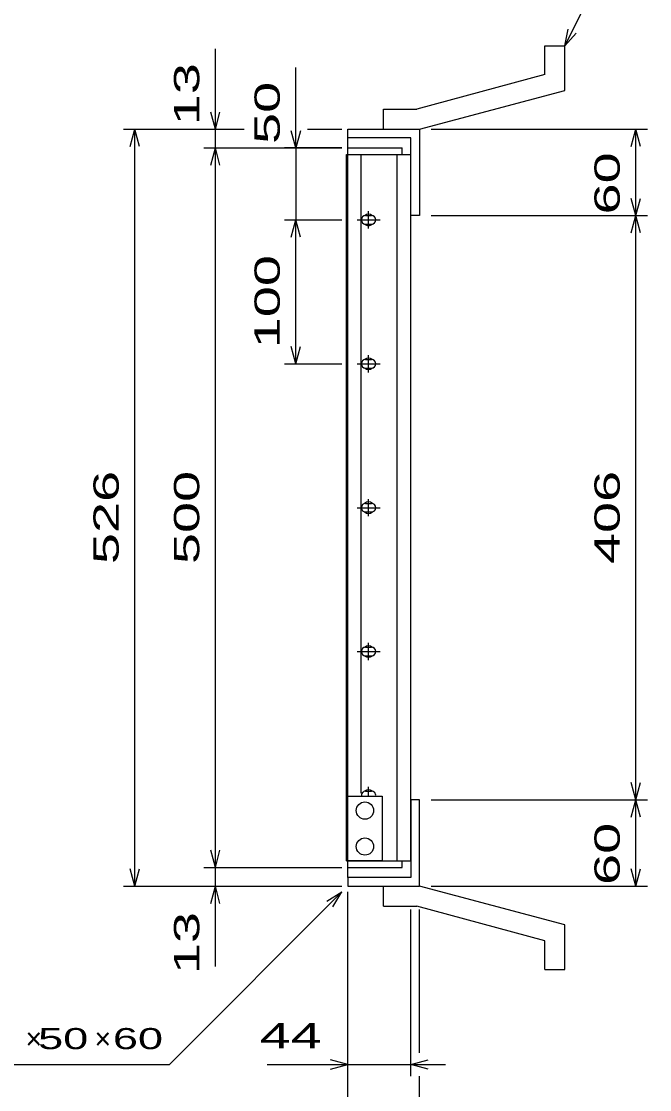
# Model space of a CAD drawing. Units: millimetres, scale not verified. Extents: x -1456 to 1389, y -1026 to 839.
# Drawn here: x -390 to 47, y -286 to 456 of the extents above; entities that cross this region are included whole.
import ezdxf
from ezdxf.enums import TextEntityAlignment as Align

# ---------------------------------------------------------------- set-up
doc = ezdxf.new("R2010")
doc.units = ezdxf.units.MM
doc.header["$LTSCALE"] = 8
for name, color, linetype, lineweight in [('16', 3, 'Continuous', 25), ('19', 6, 'Continuous', 25), ('22', 4, 'Continuous', 25)]:
    doc.layers.add(name, color=color, linetype=linetype, lineweight=lineweight)
doc.styles.add('ベクトル', font='')
doc.styles.get('ベクトル').set_extended_font_data('ベクトル')

msp = doc.modelspace()

# ---------------------------------------------------------------- linework, layer by layer
at = {"layer": '16'}
for p, q in [((-163.7, -127), (-163.7, 364)), ((-163.7, 364), (-163, 364)), ((-163, 368.5), (-125, 368.5)), ((-163, 364), (-163, 368.5)), ((-163, 364), (-125, 364)), ((-163, -127), (-163, 364)), ((-163, 364), (-119, 364)), ((-153.5, -80), (-153.5, 364)), ((-128.5, -127), (-128.5, 364)), ((-125, 364), (-125, 368.5)), ((-119, -127), (-119, 364)), ((-150.5, 321.5), (-146.5, 321.5)), ((-148.5, 312.5), (-148.5, 324.5)), ((-156.5, 318.5), (-140.5, 318.5)), ((-150.5, 315.5), (-146.5, 315.5)), ((-148.5, 212.5), (-148.5, 224.5)), ((-156.5, 218.5), (-140.5, 218.5)), ((-150.5, 221.5), (-146.5, 221.5)), ((-150.5, 215.5), (-146.5, 215.5)), ((-150.5, 121.5), (-146.5, 121.5)), ((-148.5, 112.5), (-148.5, 124.5)), ((-156.5, 118.5), (-140.5, 118.5)), ((-150.5, 115.5), (-146.5, 115.5)), ((-148.5, 12.5), (-148.5, 24.5)), ((-156.5, 18.5), (-140.5, 18.5)), ((-150.5, 21.5), (-146.5, 21.5)), ((-150.5, 15.5), (-146.5, 15.5)), ((-150.5, -78.5), (-146.5, -78.5)), ((-148.5, -82), (-148.5, -75.5)), ((-163, -127), (-163, -82)), ((-163, -82), (-139, -82)), ((-139, -82), (-139, -127)), ((-163.7, -127), (-163, -127)), ((-139, -127), (-163, -127)), ((-163, -127), (-125, -127)), ((-163, -131.5), (-163, -127)), ((-163, -127), (-119, -127)), ((-163, -131.5), (-125, -131.5)), ((-125, -131.5), (-125, -127))]:
    msp.add_line(p, q, dxfattribs=at)
for centre in [(-151, -92), (-151, -117)]:
    msp.add_circle(centre, 6, dxfattribs=at)
for centre, radius, start, end in [((-150.5, 318.5), 3, 90, 270), ((-148.5, 318.5), 4, 46.6, 133.4), ((-146.5, 318.5), 3, 270, 90), ((-148.5, 318.5), 4, 226.6, 313.4), ((-150.5, 218.5), 3, 90, 270), ((-148.5, 218.5), 4, 46.6, 133.4), ((-148.5, 218.5), 4, 226.6, 313.4), ((-146.5, 218.5), 3, 270, 90), ((-150.5, 118.5), 3, 90, 270), ((-148.5, 118.5), 4, 46.6, 133.4), ((-146.5, 118.5), 3, 270, 90), ((-148.5, 118.5), 4, 226.6, 313.4), ((-148.5, 18.5), 4, 46.6, 133.4), ((-150.5, 18.5), 3, 90, 270), ((-148.5, 18.5), 4, 226.6, 313.4), ((-146.5, 18.5), 3, 270, 90), ((-150.5, -81.5), 3, 90, 189.59407), ((-148.5, -81.5), 4, 46.6, 133.4), ((-146.5, -81.5), 3, 350.40593, 90)]:
    msp.add_arc(centre, radius, start, end, dxfattribs=at)
at = {"layer": '19'}
for p, q in [((-26, 439.5), (-12, 439.5)), ((-26, 419.5), (-26, 439.5)), ((-12, 408.5), (-12, 439.5)), ((-26, 419.5), (-115, 395.5)), ((-113, 381.5), (-12, 408.5)), ((-138, 395.5), (-115, 395.5)), ((-138, 381.5), (-138, 395.5)), ((-163, 368.5), (-163, 381.5)), ((-163, 375.5), (-163, 381.5)), ((-163, 381.5), (-113, 381.5)), ((-138, 381.5), (-113, 381.5)), ((-113, 381.5), (-113, 321.5)), ((-119, 375.5), (-163, 375.5)), ((-119, 321.5), (-119, 375.5)), ((-113, 321.5), (-119, 321.5)), ((-113, -84.5), (-119, -84.5)), ((-119, -84.5), (-119, -138.5)), ((-113, -144.5), (-113, -84.5)), ((-163, -138.5), (-163, -125.5)), ((-163, -138.5), (-163, -144.5)), ((-119, -138.5), (-163, -138.5)), ((-163, -144.5), (-113, -144.5)), ((-138, -144.5), (-113, -144.5)), ((-138, -158.5), (-138, -144.5)), ((-12, -171.5), (-113, -144.5)), ((-138, -158.5), (-115, -158.5)), ((-26, -182.5), (-115, -158.5)), ((-12, -202.5), (-12, -171.5)), ((-26, -202.5), (-26, -182.5)), ((-26, -202.5), (-12, -202.5))]:
    msp.add_line(p, q, dxfattribs=at)
at = {"layer": '22'}
for p, q in [((-12, 439.5), (47, 557.5)), ((-12, 439.5), (-9.6, 451.18)), ((-12, 439.5), (-4, 448.3)), ((-255, 381.5), (-255, 437.5)), ((-199, 368.5), (-199, 424.5)), ((-255, 381.5), (-258.2, 393.5)), ((-255, 381.5), (-251.8, 393.5)), ((-319, 381.5), (-235, 381.5)), ((-314.2, 369.5), (-311, 381.5)), ((-307.8, 369.5), (-311, 381.5)), ((-311, -144.5), (-311, 381.5)), ((-263, 381.5), (-235, 381.5)), ((-255, 368.5), (-255, 381.5)), ((-199, 368.5), (-202.2, 380.5)), ((-195.8, 380.5), (-199, 368.5)), ((-191, 381.5), (-167, 381.5)), ((-191, 381.5), (-167, 381.5)), ((-105, 381.5), (45.4, 381.5)), ((34.2, 369.5), (37.4, 381.5)), ((40.6, 369.5), (37.4, 381.5)), ((37.4, 321.5), (37.4, 381.5)), ((-263, 368.5), (-167, 368.5)), ((-258.2, 356.5), (-255, 368.5)), ((-251.8, 356.5), (-255, 368.5)), ((-255, -131.5), (-255, 368.5)), ((-167, 368.5), (-207, 368.5)), ((-199, 368.5), (-199, 318.5)), ((37.4, 321.5), (34.2, 333.5)), ((37.4, 321.5), (40.6, 333.5)), ((-105, 321.5), (45.4, 321.5)), ((34.2, 309.5), (37.4, 321.5)), ((40.6, 309.5), (37.4, 321.5)), ((37.4, -84.5), (37.4, 321.5)), ((-207, 318.5), (-167, 318.5)), ((-202.2, 306.5), (-199, 318.5)), ((-195.8, 306.5), (-199, 318.5)), ((-199, 218.5), (-199, 318.5)), ((-199, 218.5), (-202.2, 230.5)), ((-199, 218.5), (-195.8, 230.5)), ((-207, 218.5), (-167, 218.5)), ((37.4, -84.5), (34.2, -72.5)), ((37.4, -84.5), (40.6, -72.5)), ((-105, -84.5), (45.4, -84.5)), ((34.2, -96.5), (37.4, -84.5)), ((40.6, -96.5), (37.4, -84.5)), ((37.4, -144.5), (37.4, -84.5)), ((-255, -131.5), (-258.2, -119.5)), ((-255, -131.5), (-251.8, -119.5)), ((-311, -144.5), (-314.2, -132.5)), ((-311, -144.5), (-307.8, -132.5)), ((-263, -131.5), (-167, -131.5)), ((-255, -144.5), (-255, -131.5)), ((37.4, -144.5), (34.2, -132.5)), ((37.4, -144.5), (40.6, -132.5)), ((-319, -144.5), (-167, -144.5)), ((-263, -144.5), (-167, -144.5)), ((-258.2, -156.5), (-255, -144.5)), ((-251.8, -156.5), (-255, -144.5)), ((-255, -200.5), (-255, -144.5)), ((-105, -144.5), (45.4, -144.5)), ((-287, -268.5), (-167, -148.5)), ((-177.4, -154.9), (-167, -148.5)), ((-173.4, -158.9), (-167, -148.5)), ((-163, -276.5), (-163, -148.5)), ((-163, -332.5), (-163, -148.5)), ((-119, -276.5), (-119, -160.7)), ((-113, -260.5), (-113, -160.7)), ((-163, -268.5), (-175, -265.3)), ((-119, -268.5), (-107, -265.3)), ((-447, -268.5), (-287, -268.5)), ((-219, -268.5), (-163, -268.5)), ((-175, -271.7), (-163, -268.5)), ((-163, -268.5), (-119, -268.5)), ((-107, -271.7), (-119, -268.5)), ((-119, -268.5), (-95, -268.5)), ((-113, -332.5), (-113, -276.5))]:
    msp.add_line(p, q, dxfattribs=at)

# ---------------------------------------------------------------- texts
at = {"layer": '22', "color": 2, "style": 'ベクトル', "width": 1.65}
for s, p in [(' 13 ', (-275, 373.5)), (' 50 ', (-219, 360.5)), (' 60 ', (17.4, 311.5)), (' 100 ', (-219, 218.5)), (' 526 ', (-331, 68.5)), (' 500 ', (-275, 68.5)), (' 406 ', (17.4, 68.5)), (' 60 ', (17.4, -154.5)), (' 13 ', (-275, -216.5))]:
    msp.add_text(s, height=17.6, rotation=90, dxfattribs=at).set_placement(p, align=Align.MIDDLE_LEFT)
at = {"layer": '22', "color": 2, "style": 'ベクトル'}
for s, height, width, p in [(' 50 ', 14.66, 1.6, (-387, -250.5)), (' 60 ', 14.66, 1.6, (-335, -250.5)), (' 44 ', 17.6, 1.65, (-235, -248.5))]:
    msp.add_text(s, height=height, dxfattribs=dict(at, width=width)).set_placement(p, align=Align.MIDDLE_LEFT)
for p in [(-387, -250.5), (-339, -250.5)]:
    msp.add_text('×', height=14.66, dxfattribs=at).set_placement(p, align=Align.MIDDLE_LEFT)

doc.saveas('drawing.dxf')
